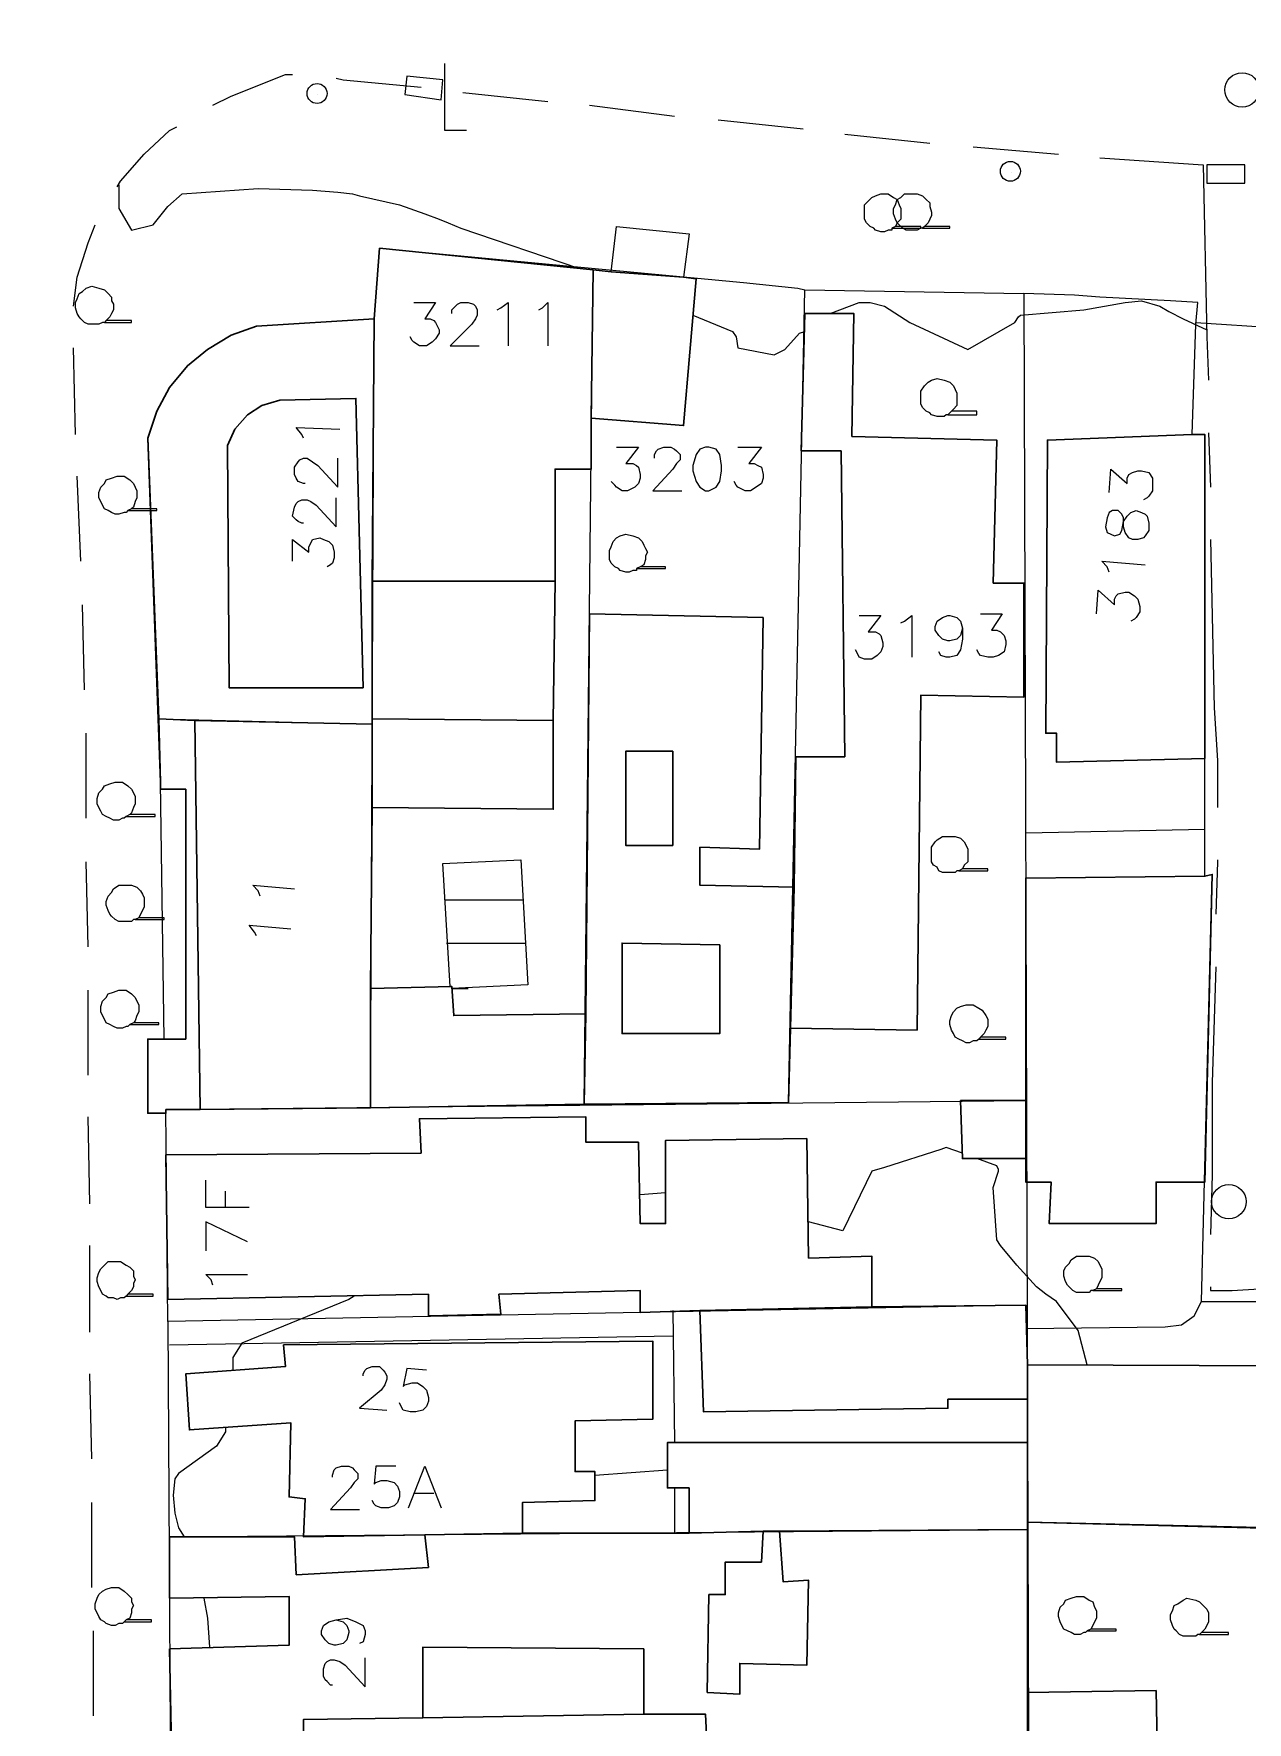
# Model space of a CAD drawing. Extents: x -2391 to 32076, y -11492 to 5852.
# Drawn here: x 4837.1 to 4893.8, y -1605.2 to -1526.2 of the extents above; entities that cross this region are included whole.
import ezdxf

# ---------------------------------------------------------------- set-up
doc = ezdxf.new("R2010")
doc.units = 0
doc.header["$LTSCALE"] = 7
for name, color, linetype in [('ALVE-CT', 3, 'CONTINUOUS'), ('PDF2_A101 - EDIFICACAO', 7, 'CONTINUOUS'), ('PDF2_A103 - PROJECAO_1', 7, 'CONTINUOUS'), ('PDF2_A118 - PISCINA', 7, 'CONTINUOUS'), ('PDF2_A120 - MARQUISE', 7, 'CONTINUOUS'), ('PDF2_A122 - CASA_DE_MAQUINA', 7, 'CONTINUOUS'), ('PDF2_A123 - N DE PORTA', 7, 'CONTINUOUS'), ('PDF2_A124 - MURO', 7, 'CONTINUOUS'), ('PDF2_C301 - MEIO_FIO_2D', 7, 'CONTINUOUS'), ('PDF2_C305 - VIA_SEM_MEIO_FIO_2D', 7, 'CONTINUOUS'), ('PDF2_C317 - BOCA_LOBO', 7, 'CONTINUOUS'), ('PDF2_F602 - ARVORE_ISOLADA', 7, 'CONTINUOUS'), ('PDF2_I902 - LUMINARIA', 7, 'CONTINUOUS'), ('PDF2_I903 - POSTE', 7, 'CONTINUOUS'), ('PDF2_N1402 - CURVA_INTERMEDIARIA', 7, 'CONTINUOUS'), ('PDF2_N1403 - COTA_DE_APARELHO', 7, 'CONTINUOUS')]:
    doc.layers.add(name, color=color, linetype=linetype)

msp = doc.modelspace()

# ---------------------------------------------------------------- linework, layer by layer
at = {"layer": 'ALVE-CT'}
msp.add_circle((4550.796, -1271.53), 500, dxfattribs=at)
at = {"layer": 'PDF2_A101 - EDIFICACAO', "lineweight": 30}
for points in [[(4863.127, -1544.15), (4863.127, -1546.521), (4861.434, -1546.521), (4861.434, -1551.77), (4861.349, -1558.289), (4861.349, -1562.438), (4852.883, -1562.353), (4852.883, -1558.458), (4852.883, -1558.204), (4852.883, -1551.77), (4852.967, -1539.494), (4853.221, -1536.192), (4863.212, -1537.208)], [(4864.058, -1537.292), (4867.445, -1537.546), (4868.038, -1537.631), (4867.445, -1544.489), (4863.127, -1544.15), (4863.212, -1537.208)], [(4852.883, -1558.204), (4852.883, -1558.458), (4844.586, -1558.289), (4842.892, -1558.204), (4842.384, -1545.081), (4842.808, -1543.811), (4843.4, -1542.711), (4844.247, -1541.695), (4845.178, -1540.933), (4846.279, -1540.256), (4847.464, -1539.832), (4852.967, -1539.494), (4852.883, -1551.77)], [(4872.44, -1572.682), (4872.61, -1566.078), (4872.694, -1559.982), (4874.98, -1559.982), (4874.811, -1545.674), (4872.948, -1545.674), (4873.118, -1539.24), (4875.404, -1539.24), (4875.319, -1544.997), (4882.092, -1545.166), (4881.923, -1551.855), (4883.362, -1551.855), (4883.362, -1557.188), (4878.536, -1557.104), (4878.367, -1572.767)], [(4891.829, -1560.067), (4884.886, -1560.236), (4884.886, -1558.882), (4884.378, -1558.882), (4884.463, -1545.166), (4891.236, -1544.912), (4891.829, -1544.912)], [(4871.17, -1553.463), (4871.001, -1564.3), (4868.207, -1564.216), (4868.207, -1565.994), (4872.61, -1566.078), (4872.44, -1572.682), (4872.356, -1576.153), (4862.789, -1576.238), (4862.873, -1572.005), (4863.043, -1553.294)], [(4852.883, -1558.458), (4852.883, -1562.353), (4852.798, -1570.82), (4852.798, -1576.407), (4844.84, -1576.492), (4843.231, -1576.492), (4843.231, -1576.661), (4842.384, -1576.661), (4842.384, -1573.19), (4844.162, -1573.19), (4844.162, -1561.506), (4842.977, -1561.506), (4842.977, -1561.168), (4842.892, -1558.204), (4844.586, -1558.289)], [(4883.447, -1578.778), (4883.447, -1576.069), (4883.447, -1565.655), (4891.829, -1565.57), (4892.167, -1565.486), (4891.829, -1579.879), (4889.543, -1579.879), (4889.543, -1581.826), (4884.547, -1581.826), (4884.632, -1579.879), (4883.447, -1579.879)], [(4862.873, -1572.005), (4862.789, -1576.238), (4852.798, -1576.407), (4852.798, -1570.82), (4856.608, -1570.735), (4856.693, -1572.09)], [(4883.447, -1578.778), (4880.483, -1578.778), (4880.399, -1576.069), (4883.447, -1576.069)], [(4876.25, -1585.721), (4868.207, -1585.89), (4865.413, -1585.975), (4865.413, -1584.959), (4858.809, -1585.128), (4858.894, -1586.059), (4855.507, -1586.144), (4855.507, -1585.128), (4843.316, -1585.382), (4843.231, -1578.609), (4855.169, -1578.524), (4855.084, -1576.915), (4862.873, -1576.831), (4862.873, -1578.016), (4865.328, -1578.016), (4865.413, -1581.826), (4866.598, -1581.826), (4866.598, -1577.931), (4873.202, -1577.847), (4873.287, -1583.435), (4876.25, -1583.35)], [(4883.531, -1588.43), (4883.531, -1590.038), (4879.806, -1590.038), (4879.806, -1590.462), (4868.376, -1590.631), (4868.207, -1585.89), (4876.25, -1585.721), (4883.447, -1585.636)], [(4859.91, -1596.304), (4855.338, -1596.388), (4849.665, -1596.473), (4849.75, -1594.695), (4848.988, -1594.61), (4849.073, -1591.139), (4844.332, -1591.478), (4844.162, -1588.853), (4848.819, -1588.515), (4848.734, -1587.499), (4866.006, -1587.329), (4866.006, -1590.97), (4862.365, -1591.054), (4862.365, -1593.425), (4863.297, -1593.425), (4863.297, -1594.78), (4859.91, -1594.864)], [(4903.597, -1588.515), (4903.682, -1594.61), (4903.682, -1596.219), (4893.945, -1596.05), (4883.531, -1595.796), (4883.531, -1592.07), (4883.531, -1590.038), (4883.531, -1588.43)], [(4883.531, -1595.796), (4883.531, -1596.134), (4871.932, -1596.219), (4871.17, -1596.219), (4867.699, -1596.304), (4867.699, -1594.187), (4866.683, -1594.187), (4866.683, -1592.07), (4883.531, -1592.07)], [(4883.616, -1616.877), (4883.531, -1606.463), (4883.531, -1603.754), (4889.543, -1603.67), (4889.627, -1607.733), (4892.083, -1607.733), (4892.252, -1614.168), (4892.591, -1614.168), (4892.76, -1620.772), (4889.712, -1620.857), (4889.712, -1620.179), (4883.616, -1620.264)]]:
    msp.add_lwpolyline(points, close=True, dxfattribs=at)
for points in [[(4843.485, -1606.294), (4843.4, -1601.722), (4848.988, -1601.553), (4848.988, -1599.267), (4843.4, -1599.352), (4843.4, -1596.473), (4849.242, -1596.473), (4849.327, -1598.251), (4855.507, -1597.912), (4855.338, -1596.388), (4859.91, -1596.304), (4867.699, -1596.304), (4871.17, -1596.219), (4871.086, -1597.658), (4869.392, -1597.658), (4869.392, -1599.182), (4868.63, -1599.182), (4868.546, -1603.754), (4870.07, -1603.839), (4870.07, -1602.4), (4873.202, -1602.484), (4873.287, -1598.505), (4872.102, -1598.59), (4871.932, -1596.219), (4883.531, -1596.134), (4883.531, -1603.754), (4883.531, -1606.463)], [(4868.546, -1606.379), (4868.461, -1604.77), (4865.582, -1604.77), (4855.253, -1604.94), (4849.665, -1605.024), (4849.665, -1606.294)]]:
    msp.add_lwpolyline(points, dxfattribs=at)
at = {"layer": 'PDF2_A103 - PROJECAO_1', "lineweight": 30}
for points in [[(4852.459, -1556.765), (4846.194, -1556.765), (4846.11, -1545.42), (4846.448, -1544.658), (4847.041, -1543.981), (4847.718, -1543.557), (4848.565, -1543.303), (4852.121, -1543.219)], [(4861.434, -1551.77), (4861.349, -1558.289), (4852.883, -1558.204), (4852.883, -1551.77)], [(4852.883, -1558.458), (4852.883, -1562.353), (4852.798, -1570.82), (4852.798, -1576.407), (4844.84, -1576.492), (4844.586, -1558.289)], [(4865.582, -1604.77), (4855.253, -1604.94), (4855.253, -1604.601), (4855.253, -1601.638), (4865.582, -1601.722), (4865.582, -1604.516)]]:
    msp.add_lwpolyline(points, close=True, dxfattribs=at)
at = {"layer": 'PDF2_A118 - PISCINA', "lineweight": 9}
msp.add_lwpolyline([(4856.523, -1570.735), (4856.185, -1564.978), (4859.825, -1564.808), (4860.164, -1570.65), (4856.608, -1570.82), (4856.608, -1570.735)], close=True, dxfattribs=at)
for points in [[(4856.269, -1566.671), (4859.91, -1566.671)], [(4856.354, -1568.703), (4860.079, -1568.703)], [(4856.608, -1570.82), (4857.37, -1570.82)]]:
    msp.add_lwpolyline(points, dxfattribs=at)
at = {"layer": 'PDF2_A120 - MARQUISE', "lineweight": 9}
msp.add_lwpolyline([(4867.445, -1537.546), (4864.058, -1537.292), (4864.312, -1535.176), (4867.699, -1535.514)], close=True, dxfattribs=at)
at = {"layer": 'PDF2_A122 - CASA_DE_MAQUINA', "lineweight": 30}
for points in [[(4866.937, -1559.728), (4866.937, -1564.131), (4864.736, -1564.131), (4864.736, -1559.728)], [(4869.138, -1568.788), (4869.138, -1572.936), (4864.566, -1572.936), (4864.566, -1568.703)]]:
    msp.add_lwpolyline(points, close=True, dxfattribs=at)
at = {"layer": 'PDF2_A123 - N DE PORTA', "lineweight": 9}
for points in [[(4854.83, -1538.732), (4855.846, -1538.732), (4855.338, -1539.494), (4855.592, -1539.494), (4855.761, -1539.578), (4855.846, -1539.663), (4856.015, -1540.002), (4856.015, -1540.171), (4855.846, -1540.425), (4855.677, -1540.594), (4855.423, -1540.763), (4855.084, -1540.763), (4854.83, -1540.594), (4854.745, -1540.509), (4854.661, -1540.34)], [(4856.608, -1539.24), (4856.608, -1539.07), (4856.777, -1538.901), (4856.862, -1538.816), (4857.031, -1538.732), (4857.37, -1538.732), (4857.624, -1538.816), (4857.709, -1538.901), (4857.793, -1539.07), (4857.793, -1539.324), (4857.709, -1539.494), (4857.539, -1539.748), (4856.523, -1540.763), (4857.878, -1540.763)], [(4858.725, -1539.07), (4858.894, -1538.986), (4859.233, -1538.732), (4859.233, -1540.763)], [(4860.672, -1539.07), (4860.841, -1538.986), (4861.095, -1538.732), (4861.095, -1540.763)], [(4849.665, -1545.081), (4849.581, -1544.912), (4849.327, -1544.573), (4851.359, -1544.658)], [(4864.312, -1545.505), (4865.328, -1545.505), (4864.736, -1546.267), (4865.074, -1546.267), (4865.244, -1546.351), (4865.328, -1546.436), (4865.413, -1546.775), (4865.413, -1546.944), (4865.328, -1547.198), (4865.159, -1547.367), (4864.82, -1547.537), (4864.566, -1547.537), (4864.312, -1547.367), (4864.228, -1547.283), (4864.058, -1547.113)], [(4866.09, -1546.013), (4866.09, -1545.843), (4866.175, -1545.674), (4866.26, -1545.589), (4866.514, -1545.505), (4866.852, -1545.505), (4867.022, -1545.589), (4867.106, -1545.674), (4867.276, -1545.843), (4867.276, -1546.097), (4867.106, -1546.267), (4866.937, -1546.521), (4866.006, -1547.537), (4867.36, -1547.537)], [(4869.985, -1545.505), (4871.086, -1545.505), (4870.493, -1546.267), (4870.747, -1546.267), (4870.916, -1546.351), (4871.086, -1546.436), (4871.17, -1546.775), (4871.17, -1546.944), (4871.086, -1547.198), (4870.832, -1547.367), (4870.578, -1547.537), (4870.324, -1547.537), (4869.985, -1547.367), (4869.9, -1547.283), (4869.816, -1547.113)], [(4849.75, -1547.198), (4849.665, -1547.198), (4849.411, -1547.113), (4849.327, -1546.944), (4849.242, -1546.775), (4849.242, -1546.436), (4849.411, -1546.182), (4849.496, -1546.097), (4849.665, -1546.013), (4849.835, -1546.013), (4850.089, -1546.182), (4850.343, -1546.351), (4851.274, -1547.367), (4851.274, -1546.013)], [(4887.341, -1547.621), (4887.426, -1546.521), (4888.188, -1547.198), (4888.188, -1546.944), (4888.273, -1546.775), (4888.442, -1546.69), (4888.696, -1546.605), (4888.865, -1546.605), (4889.204, -1546.69), (4889.373, -1546.944), (4889.373, -1547.198), (4889.373, -1547.537), (4889.204, -1547.791), (4889.119, -1547.875), (4888.95, -1547.96)], [(4849.665, -1549.061), (4849.581, -1549.061), (4849.411, -1548.976), (4849.327, -1548.891), (4849.157, -1548.722), (4849.242, -1548.299), (4849.327, -1548.129), (4849.411, -1548.045), (4849.581, -1547.96), (4849.835, -1547.96), (4850.004, -1548.045), (4850.258, -1548.214), (4851.189, -1549.23), (4851.189, -1547.875)], [(4849.157, -1550.839), (4849.157, -1549.823), (4849.919, -1550.415), (4849.919, -1550.161), (4850.004, -1549.992), (4850.089, -1549.823), (4850.427, -1549.738), (4850.597, -1549.823), (4850.851, -1549.907), (4851.02, -1550.077), (4851.105, -1550.415), (4851.105, -1550.669), (4851.02, -1550.923), (4850.935, -1551.008), (4850.766, -1551.093)], [(4887.341, -1551.347), (4887.257, -1551.093), (4887.003, -1550.839), (4889.035, -1551.008)], [(4886.749, -1553.294), (4886.833, -1552.193), (4887.595, -1552.871), (4887.595, -1552.617), (4887.68, -1552.447), (4887.765, -1552.363), (4888.103, -1552.278), (4888.273, -1552.278), (4888.527, -1552.447), (4888.696, -1552.617), (4888.781, -1552.955), (4888.781, -1553.209), (4888.611, -1553.463), (4888.527, -1553.548), (4888.357, -1553.633)], [(4875.658, -1553.379), (4876.674, -1553.379), (4876.081, -1554.141), (4876.42, -1554.141), (4876.589, -1554.225), (4876.674, -1554.31), (4876.758, -1554.649), (4876.758, -1554.818), (4876.674, -1555.072), (4876.504, -1555.241), (4876.25, -1555.411), (4875.912, -1555.411), (4875.658, -1555.326), (4875.573, -1555.157), (4875.488, -1554.987)], [(4877.605, -1553.717), (4877.774, -1553.633), (4878.113, -1553.379), (4878.113, -1555.326)], [(4880.483, -1553.971), (4880.399, -1554.31), (4880.229, -1554.479), (4879.891, -1554.564), (4879.806, -1554.564), (4879.552, -1554.479), (4879.383, -1554.31), (4879.214, -1554.056), (4879.214, -1553.887), (4879.298, -1553.633), (4879.552, -1553.463), (4879.806, -1553.379), (4879.891, -1553.379), (4880.229, -1553.463), (4880.399, -1553.633), (4880.483, -1553.971), (4880.483, -1554.479), (4880.399, -1554.987), (4880.229, -1555.241), (4879.891, -1555.326), (4879.722, -1555.326), (4879.468, -1555.241), (4879.383, -1555.072)], [(4881.33, -1553.294), (4882.346, -1553.294), (4881.838, -1554.056), (4882.092, -1554.056), (4882.261, -1554.141), (4882.431, -1554.31), (4882.515, -1554.564), (4882.515, -1554.733), (4882.431, -1555.072), (4882.177, -1555.241), (4881.923, -1555.326), (4881.669, -1555.326), (4881.33, -1555.241), (4881.245, -1555.157), (4881.161, -1554.987)], [(4847.633, -1566.502), (4847.549, -1566.248), (4847.295, -1565.994), (4849.242, -1566.163)], [(4847.464, -1568.364), (4847.379, -1568.195), (4847.126, -1567.856), (4849.073, -1568.026)], [(4847.126, -1581.064), (4845.094, -1581.064), (4845.094, -1579.794)], [(4846.025, -1581.064), (4846.025, -1580.302)], [(4847.041, -1582.673), (4845.094, -1581.741), (4845.094, -1583.096)], [(4845.432, -1584.705), (4845.348, -1584.451), (4845.094, -1584.197), (4847.041, -1584.197)], [(4852.459, -1588.938), (4852.459, -1588.853), (4852.544, -1588.684), (4852.629, -1588.599), (4852.883, -1588.515), (4853.221, -1588.515), (4853.391, -1588.684), (4853.475, -1588.769), (4853.56, -1588.938), (4853.56, -1589.107), (4853.475, -1589.361), (4853.306, -1589.615), (4852.29, -1590.462), (4853.56, -1590.546)], [(4855.423, -1588.684), (4854.491, -1588.599), (4854.322, -1589.446), (4854.407, -1589.361), (4854.745, -1589.277), (4854.999, -1589.277), (4855.253, -1589.446), (4855.423, -1589.615), (4855.507, -1589.954), (4855.507, -1590.123), (4855.423, -1590.377), (4855.253, -1590.546), (4854.915, -1590.631), (4854.661, -1590.631), (4854.322, -1590.546), (4854.237, -1590.377), (4854.153, -1590.208)], [(4851.02, -1593.679), (4851.02, -1593.594), (4851.105, -1593.34), (4851.189, -1593.256), (4851.443, -1593.171), (4851.782, -1593.171), (4851.951, -1593.256), (4852.036, -1593.34), (4852.205, -1593.51), (4852.205, -1593.764), (4852.036, -1593.933), (4851.867, -1594.187), (4850.935, -1595.203), (4852.29, -1595.203)], [(4853.983, -1593.171), (4853.052, -1593.171), (4852.967, -1594.018), (4853.052, -1593.933), (4853.306, -1593.848), (4853.56, -1593.848), (4853.899, -1593.933), (4854.068, -1594.102), (4854.153, -1594.356), (4854.153, -1594.61), (4854.068, -1594.864), (4853.899, -1595.034), (4853.645, -1595.118), (4853.306, -1595.118), (4853.052, -1595.034), (4852.967, -1594.949), (4852.883, -1594.78)], [(4854.576, -1595.118), (4855.338, -1593.171), (4856.1, -1595.118)], [(4854.83, -1594.441), (4855.761, -1594.441)], [(4851.189, -1600.368), (4851.528, -1600.452), (4851.697, -1600.622), (4851.782, -1600.876), (4851.782, -1600.96), (4851.697, -1601.299), (4851.528, -1601.468), (4851.189, -1601.553), (4851.105, -1601.553), (4850.851, -1601.468), (4850.681, -1601.299), (4850.512, -1601.045), (4850.512, -1600.876), (4850.597, -1600.622), (4850.851, -1600.452), (4851.189, -1600.368), (4851.697, -1600.283), (4852.121, -1600.452), (4852.459, -1600.622), (4852.544, -1600.876), (4852.544, -1601.045), (4852.459, -1601.384), (4852.29, -1601.468)], [(4851.02, -1603.416), (4850.935, -1603.416), (4850.766, -1603.246), (4850.681, -1603.162), (4850.597, -1602.992), (4850.597, -1602.654), (4850.681, -1602.4), (4850.766, -1602.315), (4850.935, -1602.23), (4851.105, -1602.23), (4851.359, -1602.315), (4851.613, -1602.484), (4852.544, -1603.5), (4852.544, -1602.146)]]:
    msp.add_lwpolyline(points, dxfattribs=at)
for points in [[(4868.461, -1545.505), (4868.207, -1545.589), (4868.038, -1545.843), (4867.868, -1546.351), (4867.868, -1546.605), (4868.038, -1547.113), (4868.207, -1547.367), (4868.461, -1547.537), (4868.63, -1547.537), (4868.969, -1547.367), (4869.138, -1547.113), (4869.223, -1546.605), (4869.223, -1546.351), (4869.138, -1545.843), (4868.969, -1545.589), (4868.63, -1545.505)], [(4887.172, -1549.23), (4887.257, -1549.484), (4887.426, -1549.569), (4887.595, -1549.653), (4887.849, -1549.569), (4887.934, -1549.399), (4888.019, -1548.976), (4888.188, -1548.722), (4888.357, -1548.553), (4888.611, -1548.468), (4888.865, -1548.553), (4889.035, -1548.637), (4889.119, -1548.722), (4889.204, -1549.061), (4889.204, -1549.399), (4889.035, -1549.653), (4888.95, -1549.738), (4888.696, -1549.823), (4888.442, -1549.823), (4888.273, -1549.738), (4888.103, -1549.484), (4888.019, -1549.23), (4888.019, -1548.807), (4887.934, -1548.637), (4887.765, -1548.468), (4887.511, -1548.468), (4887.341, -1548.553), (4887.257, -1548.807)]]:
    msp.add_lwpolyline(points, close=True, dxfattribs=at)
at = {"layer": 'PDF2_A124 - MURO', "lineweight": 9}
for points in [[(4843.146, -1573.19), (4842.977, -1561.168), (4842.384, -1545.081), (4842.808, -1543.811), (4843.4, -1542.711), (4844.247, -1541.695), (4845.178, -1540.933), (4846.279, -1540.256), (4847.464, -1539.832), (4852.967, -1539.494), (4853.221, -1536.192), (4870.239, -1537.8), (4872.779, -1538.054), (4873.118, -1538.139), (4883.362, -1538.308), (4883.696, -1644.595)], [(4862.789, -1576.238), (4863.212, -1537.208)], [(4872.356, -1576.153), (4873.118, -1538.139)], [(4883.447, -1586.737), (4889.966, -1586.652), (4890.728, -1586.567), (4891.321, -1586.144), (4891.659, -1585.467), (4892.167, -1565.486), (4891.829, -1565.57), (4891.829, -1544.912), (4891.236, -1544.912), (4891.405, -1539.748), (4891.49, -1538.732), (4890.22, -1538.647), (4886.918, -1538.478), (4885.733, -1538.393), (4883.362, -1538.308)], [(4891.405, -1539.663), (4895.215, -1539.917), (4895.215, -1539.07), (4895.639, -1539.07), (4898.348, -1539.07), (4898.771, -1539.07), (4903.089, -1539.07), (4905.121, -1539.07), (4908.592, -1539.07), (4909.354, -1539.07), (4911.471, -1539.07), (4912.064, -1539.07), (4917.482, -1538.986), (4919.006, -1538.986), (4922.647, -1538.986), (4922.816, -1543.557), (4925.102, -1543.303), (4925.271, -1543.303), (4928.489, -1542.965), (4932.976, -1542.457), (4932.976, -1538.308), (4936.447, -1538.224), (4937.209, -1538.224), (4940.596, -1538.139)], [(4852.798, -1576.407), (4852.967, -1539.494)], [(4842.892, -1558.204), (4852.883, -1558.458)], [(4883.447, -1563.538), (4891.829, -1563.369)], [(4883.447, -1585.636), (4843.316, -1586.398), (4843.231, -1576.492), (4883.447, -1576.069)], [(4866.937, -1585.89), (4867.022, -1592.07)], [(4891.659, -1585.467), (4894.792, -1585.467)], [(4843.316, -1586.398), (4843.485, -1616.539), (4883.616, -1616.877)], [(4843.4, -1587.499), (4866.937, -1587.075)], [(4863.297, -1593.594), (4866.683, -1593.34)], [(4867.022, -1594.187), (4867.022, -1596.304)], [(4843.4, -1596.473), (4883.531, -1596.134)], [(4931.33, -1595.866), (4923.409, -1596.134), (4923.409, -1596.642), (4917.567, -1596.558), (4913.503, -1596.473), (4883.531, -1595.796)]]:
    msp.add_lwpolyline(points, dxfattribs=at)
at = {"layer": 'PDF2_C301 - MEIO_FIO_2D', "lineweight": 9}
for points in [[(4845.432, -1529.503), (4846.279, -1529.08), (4848.819, -1528.064), (4849.157, -1528.064)], [(4851.189, -1528.233), (4851.528, -1528.318), (4855.169, -1528.656)], [(4857.116, -1528.91), (4861.095, -1529.334)], [(4863.043, -1529.503), (4867.022, -1530.011)], [(4840.945, -1533.313), (4841.114, -1533.059), (4842.215, -1531.789), (4843.4, -1530.688), (4843.739, -1530.519)], [(4869.054, -1530.18), (4873.033, -1530.604)], [(4874.98, -1530.858), (4878.96, -1531.281)], [(4880.991, -1531.45), (4884.971, -1531.789)], [(4886.918, -1531.958), (4891.744, -1532.297)], [(4838.913, -1538.901), (4839.082, -1537.546), (4839.59, -1535.938), (4839.929, -1535.091)], [(4838.998, -1544.912), (4838.913, -1540.848)], [(4839.252, -1550.839), (4839.082, -1546.859)], [(4839.421, -1556.85), (4839.336, -1552.871)], [(4839.506, -1562.861), (4839.506, -1558.882)], [(4839.59, -1568.872), (4839.506, -1564.893)], [(4839.59, -1574.883), (4839.59, -1570.904)], [(4839.675, -1580.895), (4839.59, -1576.831)], [(4839.675, -1586.906), (4839.675, -1584.874), (4839.675, -1582.842)], [(4839.76, -1592.832), (4839.675, -1588.853)], [(4839.76, -1598.844), (4839.76, -1594.864)], [(4839.844, -1604.855), (4839.844, -1600.876)]]:
    msp.add_lwpolyline(points, dxfattribs=at)
at = {"layer": 'PDF2_C305 - VIA_SEM_MEIO_FIO_2D', "lineweight": 9}
for points in [[(4891.744, -1532.297), (4891.913, -1540.34), (4891.998, -1542.372)], [(4891.998, -1544.827), (4892.083, -1547.367)], [(4892.083, -1549.823), (4892.252, -1557.696), (4892.421, -1560.152), (4892.421, -1562.353)], [(4892.421, -1564.808), (4892.421, -1564.893), (4892.337, -1567.348)], [(4892.337, -1569.804), (4892.167, -1575.222), (4892.167, -1579.54), (4892.083, -1582.334)], [(4892.083, -1584.789), (4892.083, -1584.959), (4893.099, -1584.959), (4894.369, -1584.874)]]:
    msp.add_lwpolyline(points, dxfattribs=at)
at = {"layer": 'PDF2_C317 - BOCA_LOBO', "lineweight": 9}
for points in [[(4854.407, -1528.995), (4856.1, -1529.249), (4856.185, -1528.318), (4854.491, -1528.148)], [(4891.913, -1533.144), (4893.691, -1533.144), (4893.691, -1532.297), (4891.913, -1532.297)]]:
    msp.add_lwpolyline(points, close=True, dxfattribs=at)
at = {"layer": 'PDF2_F602 - ARVORE_ISOLADA', "lineweight": 9}
for points in [[(4877.351, -1535.176), (4877.182, -1535.26), (4877.182, -1535.345), (4877.012, -1535.345), (4876.843, -1535.43), (4876.674, -1535.43), (4876.42, -1535.345), (4876.335, -1535.26), (4876.166, -1535.176), (4875.996, -1535.006), (4875.912, -1534.837), (4875.912, -1534.583), (4875.912, -1534.414), (4875.912, -1534.16), (4876.081, -1533.99), (4876.25, -1533.821), (4876.42, -1533.736), (4876.674, -1533.652), (4877.012, -1533.652), (4877.266, -1533.821), (4877.436, -1533.906), (4877.52, -1534.16), (4877.605, -1534.329), (4877.605, -1534.498), (4877.605, -1534.668), (4877.605, -1534.837), (4877.436, -1535.006), (4877.351, -1535.176), (4877.182, -1535.26), (4878.536, -1535.26), (4878.536, -1535.176)], [(4878.706, -1535.176), (4878.621, -1535.26), (4878.536, -1535.26), (4878.367, -1535.345), (4878.198, -1535.345), (4878.028, -1535.345), (4877.859, -1535.345), (4877.69, -1535.26), (4877.52, -1535.091), (4877.436, -1535.006), (4877.351, -1534.837), (4877.266, -1534.583), (4877.266, -1534.329), (4877.351, -1534.16), (4877.436, -1533.906), (4877.605, -1533.821), (4877.774, -1533.652), (4878.028, -1533.652), (4878.367, -1533.652), (4878.621, -1533.736), (4878.79, -1533.906), (4878.96, -1534.075), (4878.96, -1534.244), (4879.044, -1534.498), (4879.044, -1534.668), (4878.96, -1534.837), (4878.875, -1535.006), (4878.706, -1535.176), (4878.621, -1535.26), (4879.891, -1535.26), (4879.891, -1535.176)], [(4840.437, -1539.578), (4840.352, -1539.663), (4840.268, -1539.663), (4840.098, -1539.748), (4839.929, -1539.748), (4839.76, -1539.748), (4839.59, -1539.748), (4839.421, -1539.663), (4839.252, -1539.494), (4839.167, -1539.409), (4839.082, -1539.24), (4838.998, -1538.986), (4838.998, -1538.732), (4839.082, -1538.562), (4839.167, -1538.308), (4839.336, -1538.224), (4839.506, -1538.054), (4839.76, -1537.97), (4840.098, -1538.054), (4840.352, -1538.139), (4840.522, -1538.308), (4840.691, -1538.478), (4840.691, -1538.647), (4840.776, -1538.816), (4840.776, -1539.07), (4840.691, -1539.24), (4840.606, -1539.409), (4840.437, -1539.578), (4840.352, -1539.663), (4841.622, -1539.663), (4841.622, -1539.578)], [(4879.976, -1543.811), (4879.806, -1543.981), (4879.722, -1543.981), (4879.637, -1544.065), (4879.468, -1544.065), (4879.298, -1544.065), (4879.044, -1543.981), (4878.96, -1543.896), (4878.79, -1543.811), (4878.621, -1543.642), (4878.536, -1543.473), (4878.536, -1543.303), (4878.536, -1543.049), (4878.536, -1542.88), (4878.706, -1542.626), (4878.875, -1542.457), (4879.044, -1542.372), (4879.298, -1542.287), (4879.637, -1542.372), (4879.891, -1542.457), (4880.06, -1542.626), (4880.145, -1542.795), (4880.229, -1542.965), (4880.229, -1543.134), (4880.229, -1543.388), (4880.229, -1543.557), (4880.06, -1543.727), (4879.976, -1543.811), (4879.806, -1543.981), (4881.161, -1543.981), (4881.161, -1543.811)], [(4841.622, -1548.383), (4841.453, -1548.468), (4841.368, -1548.553), (4841.284, -1548.553), (4841.03, -1548.637), (4840.86, -1548.637), (4840.691, -1548.553), (4840.522, -1548.468), (4840.352, -1548.383), (4840.268, -1548.214), (4840.183, -1548.045), (4840.098, -1547.875), (4840.098, -1547.621), (4840.183, -1547.367), (4840.352, -1547.198), (4840.437, -1547.029), (4840.691, -1546.944), (4840.945, -1546.859), (4841.284, -1546.859), (4841.538, -1547.029), (4841.707, -1547.198), (4841.792, -1547.367), (4841.876, -1547.537), (4841.876, -1547.706), (4841.876, -1547.875), (4841.792, -1548.045), (4841.707, -1548.299), (4841.622, -1548.383), (4841.453, -1548.468), (4842.808, -1548.468), (4842.808, -1548.383)], [(4865.413, -1551.093), (4865.244, -1551.177), (4865.244, -1551.262), (4865.074, -1551.262), (4864.905, -1551.347), (4864.736, -1551.347), (4864.482, -1551.262), (4864.397, -1551.177), (4864.228, -1551.093), (4864.058, -1550.923), (4863.974, -1550.754), (4863.974, -1550.585), (4863.974, -1550.331), (4864.058, -1550.161), (4864.143, -1549.907), (4864.312, -1549.738), (4864.482, -1549.653), (4864.736, -1549.569), (4865.074, -1549.653), (4865.328, -1549.738), (4865.498, -1549.907), (4865.582, -1550.077), (4865.667, -1550.246), (4865.752, -1550.415), (4865.667, -1550.585), (4865.667, -1550.754), (4865.582, -1551.008), (4865.413, -1551.093), (4865.244, -1551.177), (4866.598, -1551.177), (4866.598, -1551.093)], [(4841.538, -1562.692), (4841.368, -1562.776), (4841.284, -1562.861), (4841.199, -1562.861), (4841.03, -1562.946), (4840.776, -1562.946), (4840.606, -1562.861), (4840.437, -1562.776), (4840.268, -1562.692), (4840.183, -1562.522), (4840.098, -1562.353), (4840.014, -1562.184), (4840.014, -1561.93), (4840.098, -1561.676), (4840.268, -1561.506), (4840.352, -1561.337), (4840.606, -1561.252), (4840.86, -1561.168), (4841.199, -1561.168), (4841.453, -1561.337), (4841.622, -1561.506), (4841.707, -1561.676), (4841.792, -1561.845), (4841.792, -1562.014), (4841.792, -1562.184), (4841.707, -1562.353), (4841.622, -1562.607), (4841.538, -1562.692), (4841.368, -1562.776), (4842.723, -1562.776), (4842.723, -1562.692)], [(4880.483, -1565.232), (4880.314, -1565.316), (4880.229, -1565.316), (4880.145, -1565.401), (4879.976, -1565.401), (4879.722, -1565.401), (4879.552, -1565.401), (4879.383, -1565.316), (4879.298, -1565.147), (4879.129, -1565.062), (4879.044, -1564.893), (4879.044, -1564.639), (4879.044, -1564.385), (4879.044, -1564.216), (4879.214, -1563.962), (4879.298, -1563.877), (4879.552, -1563.708), (4879.806, -1563.708), (4880.145, -1563.708), (4880.399, -1563.792), (4880.568, -1563.962), (4880.653, -1564.131), (4880.737, -1564.3), (4880.737, -1564.47), (4880.737, -1564.724), (4880.737, -1564.893), (4880.568, -1565.062), (4880.483, -1565.232), (4880.314, -1565.316), (4881.669, -1565.316), (4881.669, -1565.232)], [(4841.961, -1567.518), (4841.792, -1567.602), (4841.707, -1567.602), (4841.622, -1567.687), (4841.368, -1567.687), (4841.199, -1567.687), (4841.03, -1567.687), (4840.86, -1567.602), (4840.691, -1567.433), (4840.606, -1567.348), (4840.522, -1567.179), (4840.437, -1566.925), (4840.437, -1566.756), (4840.522, -1566.502), (4840.691, -1566.332), (4840.776, -1566.163), (4841.03, -1565.994), (4841.284, -1565.994), (4841.622, -1565.994), (4841.876, -1566.078), (4842.046, -1566.248), (4842.13, -1566.417), (4842.215, -1566.586), (4842.215, -1566.84), (4842.215, -1567.01), (4842.13, -1567.179), (4842.046, -1567.348), (4841.961, -1567.518), (4841.792, -1567.602), (4843.146, -1567.602), (4843.146, -1567.518)], [(4841.707, -1572.428), (4841.538, -1572.513), (4841.453, -1572.598), (4841.368, -1572.598), (4841.199, -1572.682), (4840.945, -1572.682), (4840.776, -1572.598), (4840.606, -1572.513), (4840.437, -1572.428), (4840.352, -1572.259), (4840.268, -1572.09), (4840.183, -1571.92), (4840.183, -1571.666), (4840.268, -1571.412), (4840.437, -1571.243), (4840.522, -1571.074), (4840.776, -1570.989), (4841.03, -1570.904), (4841.368, -1570.904), (4841.622, -1571.074), (4841.792, -1571.243), (4841.876, -1571.412), (4841.961, -1571.582), (4841.961, -1571.751), (4841.961, -1571.92), (4841.876, -1572.09), (4841.792, -1572.344), (4841.707, -1572.428), (4841.538, -1572.513), (4842.892, -1572.513), (4842.892, -1572.428)], [(4881.33, -1573.106), (4881.245, -1573.19), (4881.161, -1573.275), (4880.991, -1573.275), (4880.822, -1573.36), (4880.653, -1573.36), (4880.483, -1573.275), (4880.314, -1573.19), (4880.145, -1573.106), (4880.06, -1572.936), (4879.976, -1572.767), (4879.891, -1572.513), (4879.891, -1572.344), (4879.976, -1572.09), (4880.06, -1571.92), (4880.229, -1571.751), (4880.399, -1571.666), (4880.653, -1571.582), (4880.991, -1571.582), (4881.245, -1571.751), (4881.415, -1571.836), (4881.584, -1572.09), (4881.669, -1572.259), (4881.669, -1572.428), (4881.669, -1572.598), (4881.584, -1572.767), (4881.499, -1572.936), (4881.33, -1573.106), (4881.245, -1573.19), (4882.515, -1573.19), (4882.515, -1573.106)], [(4841.453, -1585.128), (4841.368, -1585.213), (4841.284, -1585.297), (4841.114, -1585.297), (4840.945, -1585.382), (4840.776, -1585.297), (4840.522, -1585.297), (4840.437, -1585.213), (4840.268, -1585.128), (4840.183, -1584.959), (4840.098, -1584.789), (4840.014, -1584.535), (4840.014, -1584.366), (4840.098, -1584.112), (4840.183, -1583.943), (4840.352, -1583.773), (4840.522, -1583.604), (4840.776, -1583.604), (4841.114, -1583.604), (4841.368, -1583.773), (4841.538, -1583.858), (4841.707, -1584.027), (4841.707, -1584.281), (4841.792, -1584.451), (4841.707, -1584.62), (4841.707, -1584.789), (4841.622, -1584.959), (4841.453, -1585.128), (4841.368, -1585.213), (4842.638, -1585.213), (4842.638, -1585.128)], [(4886.749, -1584.874), (4886.579, -1584.959), (4886.495, -1584.959), (4886.41, -1585.043), (4886.241, -1585.043), (4885.987, -1585.043), (4885.817, -1585.043), (4885.648, -1584.959), (4885.479, -1584.789), (4885.394, -1584.705), (4885.309, -1584.535), (4885.225, -1584.281), (4885.225, -1584.027), (4885.309, -1583.858), (4885.479, -1583.689), (4885.563, -1583.519), (4885.817, -1583.35), (4886.071, -1583.35), (4886.41, -1583.35), (4886.664, -1583.435), (4886.833, -1583.604), (4886.918, -1583.773), (4887.003, -1583.943), (4887.003, -1584.197), (4887.003, -1584.366), (4886.918, -1584.535), (4886.833, -1584.705), (4886.749, -1584.874), (4886.579, -1584.959), (4887.934, -1584.959), (4887.934, -1584.874)], [(4841.368, -1600.368), (4841.284, -1600.452), (4841.199, -1600.537), (4841.03, -1600.537), (4840.86, -1600.622), (4840.691, -1600.622), (4840.437, -1600.537), (4840.352, -1600.452), (4840.183, -1600.368), (4840.098, -1600.198), (4840.014, -1600.029), (4839.929, -1599.86), (4839.929, -1599.606), (4840.014, -1599.352), (4840.098, -1599.182), (4840.268, -1599.013), (4840.437, -1598.928), (4840.691, -1598.844), (4841.03, -1598.844), (4841.284, -1599.013), (4841.453, -1599.182), (4841.622, -1599.352), (4841.622, -1599.521), (4841.707, -1599.69), (4841.622, -1599.86), (4841.622, -1600.029), (4841.538, -1600.283), (4841.368, -1600.368), (4841.284, -1600.452), (4842.554, -1600.452), (4842.554, -1600.368)], [(4886.495, -1600.791), (4886.325, -1600.876), (4886.241, -1600.96), (4886.156, -1600.96), (4885.987, -1601.045), (4885.733, -1601.045), (4885.563, -1600.96), (4885.394, -1600.876), (4885.225, -1600.791), (4885.14, -1600.622), (4885.055, -1600.452), (4884.971, -1600.198), (4884.971, -1600.029), (4885.055, -1599.775), (4885.225, -1599.606), (4885.309, -1599.436), (4885.563, -1599.352), (4885.817, -1599.267), (4886.156, -1599.267), (4886.41, -1599.436), (4886.579, -1599.521), (4886.664, -1599.775), (4886.749, -1599.944), (4886.749, -1600.114), (4886.749, -1600.283), (4886.664, -1600.452), (4886.579, -1600.622), (4886.495, -1600.791), (4886.325, -1600.876), (4887.68, -1600.876), (4887.68, -1600.791)], [(4891.659, -1600.96), (4891.575, -1601.045), (4891.49, -1601.045), (4891.405, -1601.13), (4891.151, -1601.13), (4890.982, -1601.13), (4890.813, -1601.13), (4890.643, -1601.045), (4890.474, -1600.876), (4890.389, -1600.791), (4890.305, -1600.622), (4890.22, -1600.368), (4890.22, -1600.114), (4890.305, -1599.944), (4890.389, -1599.69), (4890.559, -1599.606), (4890.813, -1599.436), (4890.982, -1599.352), (4891.405, -1599.436), (4891.575, -1599.521), (4891.744, -1599.69), (4891.913, -1599.86), (4891.998, -1600.029), (4891.998, -1600.198), (4891.998, -1600.452), (4891.913, -1600.622), (4891.829, -1600.791), (4891.659, -1600.96), (4891.575, -1601.045), (4892.929, -1601.045), (4892.929, -1600.96)]]:
    msp.add_lwpolyline(points, close=True, dxfattribs=at)
at = {"layer": 'PDF2_I902 - LUMINARIA', "lineweight": 9}
for points in [[(4850.343, -1528.995), (4850.343, -1528.995)], [(4882.769, -1532.636), (4882.769, -1532.636)]]:
    msp.add_lwpolyline(points, dxfattribs=at)
for centre in [(4850.3, -1528.953), (4882.727, -1532.593)]:
    msp.add_circle(centre, 0.466, dxfattribs=at)
at = {"layer": 'PDF2_I903 - POSTE', "lineweight": 9}
msp.add_lwpolyline([(4857.285, -1530.688), (4856.269, -1530.688), (4856.269, -1527.556)], dxfattribs=at)
at = {"layer": 'PDF2_N1402 - CURVA_INTERMEDIARIA', "lineweight": 9}
for points in [[(4841.03, -1533.228), (4841.03, -1534.329), (4841.622, -1535.345), (4842.638, -1535.091), (4843.316, -1534.244), (4843.993, -1533.652), (4847.549, -1533.398), (4850.089, -1533.482), (4851.274, -1533.567), (4851.951, -1533.652), (4852.29, -1533.736), (4854.153, -1534.16), (4855.338, -1534.583), (4856.015, -1534.837), (4856.439, -1535.006), (4857.031, -1535.26), (4862.535, -1537.123)], [(4874.303, -1539.24), (4875.658, -1538.732), (4876.166, -1538.732), (4876.843, -1538.901), (4878.028, -1539.663), (4880.737, -1540.933), (4882.939, -1539.663), (4883.108, -1539.409), (4883.193, -1539.324), (4886.156, -1539.07), (4888.103, -1538.732), (4888.865, -1538.647), (4889.712, -1538.901), (4890.135, -1539.155), (4890.813, -1539.494), (4891.913, -1540.002)], [(4867.868, -1539.324), (4869.731, -1540.086), (4869.9, -1540.34), (4869.985, -1540.848), (4871.678, -1541.187), (4872.186, -1540.933), (4872.864, -1540.171), (4873.118, -1540.086)], [(4880.483, -1578.524), (4879.722, -1578.27), (4879.468, -1578.355), (4876.843, -1579.201), (4876.25, -1579.371), (4874.896, -1582.165), (4873.287, -1581.741)], [(4886.325, -1588.43), (4885.902, -1586.821), (4884.886, -1585.467), (4884.378, -1585.128), (4883.955, -1584.789), (4883.023, -1583.773), (4882.261, -1582.842), (4882.092, -1582.588), (4881.923, -1580.133), (4882.177, -1579.371), (4882.177, -1579.286), (4882.092, -1579.117), (4881.161, -1578.778)], [(4866.598, -1580.387), (4865.413, -1580.471)], [(4852.036, -1585.213), (4851.782, -1585.382), (4846.787, -1587.414), (4846.364, -1588.091), (4846.364, -1588.684)], [(4846.025, -1591.393), (4846.025, -1591.562), (4845.602, -1592.24), (4843.824, -1593.51), (4843.654, -1593.764), (4843.57, -1594.526), (4843.654, -1595.372), (4843.824, -1596.05), (4844.078, -1596.473)], [(4845.009, -1599.352), (4845.178, -1600.283), (4845.263, -1601.638)]]:
    msp.add_lwpolyline(points, dxfattribs=at)
at = {"layer": 'PDF2_N1403 - COTA_DE_APARELHO', "lineweight": 9}
for centre in [(4893.564, -1528.783), (4892.945, -1580.797)]:
    msp.add_circle(centre, 0.804, dxfattribs=at)

doc.saveas('drawing.dxf')
